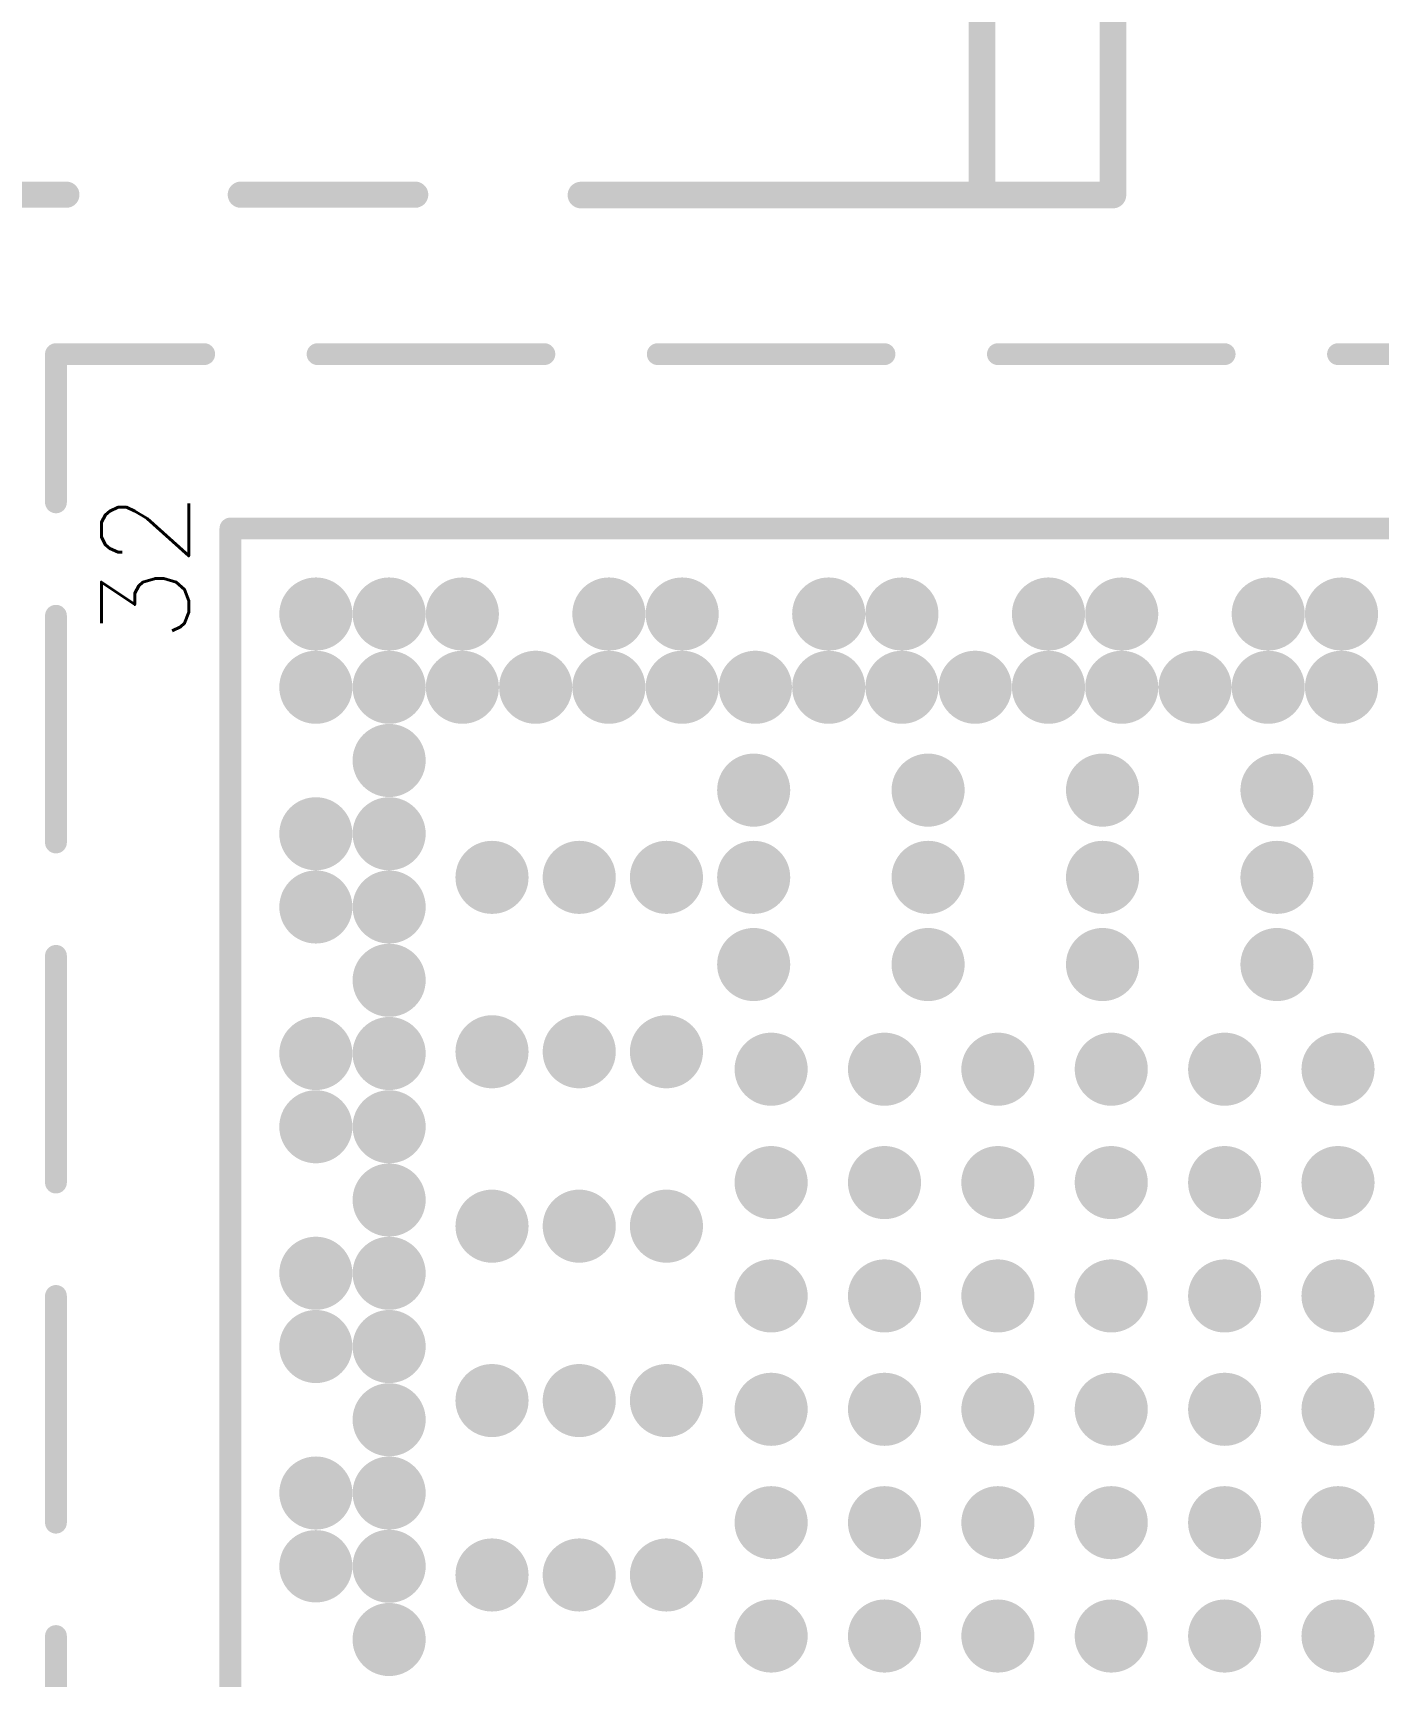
# Model space of a CAD drawing. Header units: millimetres. Extents: x 33.87 to 37.32, y 19.03 to 21.28.
# Drawn here: x 34.9666 to 35.2702, y 20.2089 to 20.5798 of the extents above; entities that cross this region are included whole.
import ezdxf

# ---------------------------------------------------------------- set-up
doc = ezdxf.new("R2010")
doc.units = ezdxf.units.MM
doc.header["$MEASUREMENT"] = 0
for name, color, linetype in [('TopLayer', 1, 'Continuous'), ('TopOverlay', 2, 'Continuous'), ('TopPaste', 8, 'Continuous'), ('TopSolder', 216, 'Continuous')]:
    doc.layers.add(name, color=color, linetype=linetype)
doc.styles.get("Standard").update_dxf_attribs({"font": 'txt', "bigfont": 'AllInOneBig.shx'})

# ---------------------------------------------------------------- blocks, each defined once
blk = doc.blocks.new('BGA491_14R0X14R0X1R00_RV1126B__37')
at = {"layer": 'TopLayer', "const_width": 0.0083}
blk.add_lwpolyline([(0.04134, 0.2564), (0.04134, 0.2562)], dxfattribs=at)
at = {"layer": 'TopLayer'}
for points, const_width in [([(0.039265, 0.2564, 1), (0.043415, 0.2564, 1)], 0.00415), ([(0.039265, 0.2562, 1), (0.043415, 0.2562, 1)], 0.00415), ([(0.055745, 0.2563, 1), (0.059995, 0.2563, 1)], 0.00425), ([(0.088815, 0.2563, 1), (0.093065, 0.2563, 1)], 0.00425), ([(0.105355, 0.2563, 1), (0.109605, 0.2563, 1)], 0.00425), ([(0.138425, 0.2563, 1), (0.142675, 0.2563, 1)], 0.00425), ([(0.154965, 0.2563, 1), (0.159215, 0.2563, 1)], 0.00425), ([(0.188035, 0.2563, 1), (0.192285, 0.2563, 1)], 0.00425), ([(0.204565, 0.2563, 1), (0.208815, 0.2563, 1)], 0.00425), ([(0.237635, 0.2563, 1), (0.241885, 0.2563, 1)], 0.00425), ([(0.254175, 0.2563, 1), (0.258425, 0.2563, 1)], 0.00425), ([(0.022675, 0.23976, 1), (0.026925, 0.23976, 1)], 0.00425), ([(0.039215, 0.23976, 1), (0.043465, 0.23976, 1)], 0.00425), ([(0.055745, 0.23976, 1), (0.059995, 0.23976, 1)], 0.00425), ([(0.072285, 0.23976, 1), (0.076535, 0.23976, 1)], 0.00425), ([(0.088815, 0.23976, 1), (0.093065, 0.23976, 1)], 0.00425), ([(0.105355, 0.23976, 1), (0.109605, 0.23976, 1)], 0.00425), ([(0.121895, 0.23976, 1), (0.126145, 0.23976, 1)], 0.00425), ([(0.138425, 0.23976, 1), (0.142675, 0.23976, 1)], 0.00425), ([(0.154965, 0.23976, 1), (0.159215, 0.23976, 1)], 0.00425), ([(0.171495, 0.23976, 1), (0.175745, 0.23976, 1)], 0.00425), ([(0.188035, 0.23976, 1), (0.192285, 0.23976, 1)], 0.00425), ([(0.204565, 0.23976, 1), (0.208815, 0.23976, 1)], 0.00425), ([(0.221105, 0.23976, 1), (0.225355, 0.23976, 1)], 0.00425), ([(0.237635, 0.23976, 1), (0.241885, 0.23976, 1)], 0.00425), ([(0.254175, 0.23976, 1), (0.258425, 0.23976, 1)], 0.00425), ([(0.237635, 0.22323, 1), (0.241885, 0.22323, 1)], 0.00425), ([(0.254175, 0.22323, 1), (0.258425, 0.22323, 1)], 0.00425), ([(0.037245, 0.21654, 1), (0.041495, 0.21654, 1)], 0.00425), ([(0.076615, 0.21654, 1), (0.080865, 0.21654, 1)], 0.00425), ([(0.115985, 0.21654, 1), (0.120235, 0.21654, 1)], 0.00425), ([(0.155355, 0.21654, 1), (0.159605, 0.21654, 1)], 0.00425), ([(0.194725, 0.21654, 1), (0.198975, 0.21654, 1)], 0.00425), ([(0.237635, 0.20669, 1), (0.241885, 0.20669, 1)], 0.00425), ([(0.037245, 0.19685, 1), (0.041495, 0.19685, 1)], 0.00425), ([(0.076615, 0.19685, 1), (0.080865, 0.19685, 1)], 0.00425), ([(0.115985, 0.19685, 1), (0.120235, 0.19685, 1)], 0.00425), ([(0.155355, 0.19685, 1), (0.159605, 0.19685, 1)], 0.00425), ([(0.194725, 0.19685, 1), (0.198975, 0.19685, 1)], 0.00425), ([(0.237635, 0.19016, 1), (0.241885, 0.19016, 1)], 0.00425), ([(0.254175, 0.19016, 1), (0.258425, 0.19016, 1)], 0.00425), ([(0.037245, 0.17717, 1), (0.041495, 0.17717, 1)], 0.00425), ([(0.076615, 0.17717, 1), (0.080865, 0.17717, 1)], 0.00425), ([(0.115985, 0.17717, 1), (0.120235, 0.17717, 1)], 0.00425), ([(0.155355, 0.17717, 1), (0.159605, 0.17717, 1)], 0.00425), ([(0.194725, 0.17717, 1), (0.198975, 0.17717, 1)], 0.00425), ([(0.237635, 0.17362, 1), (0.241885, 0.17362, 1)], 0.00425), ([(0.254175, 0.17362, 1), (0.258425, 0.17362, 1)], 0.00425), ([(0.175045, 0.15748, 1), (0.179295, 0.15748, 1)], 0.00425), ([(0.194725, 0.15748, 1), (0.198975, 0.15748, 1)], 0.00425), ([(0.214415, 0.15748, 1), (0.218665, 0.15748, 1)], 0.00425), ([(0.237635, 0.15709, 1), (0.241885, 0.15709, 1)], 0.00425), ([(0.023465, 0.15354, 1), (0.027715, 0.15354, 1)], 0.00425), ([(0.049055, 0.15354, 1), (0.053305, 0.15354, 1)], 0.00425), ([(0.074645, 0.15354, 1), (0.078895, 0.15354, 1)], 0.00425), ([(0.100235, 0.15354, 1), (0.104485, 0.15354, 1)], 0.00425), ([(0.125825, 0.15354, 1), (0.130075, 0.15354, 1)], 0.00425), ([(0.151415, 0.15354, 1), (0.155665, 0.15354, 1)], 0.00425), ([(0.237635, 0.14055, 1), (0.241885, 0.14055, 1)], 0.00425), ([(0.254175, 0.14055, 1), (0.258425, 0.14055, 1)], 0.00425), ([(0.023465, 0.12795, 1), (0.027715, 0.12795, 1)], 0.00425), ([(0.049055, 0.12795, 1), (0.053305, 0.12795, 1)], 0.00425), ([(0.074645, 0.12795, 1), (0.078895, 0.12795, 1)], 0.00425), ([(0.100235, 0.12795, 1), (0.104485, 0.12795, 1)], 0.00425), ([(0.125825, 0.12795, 1), (0.130075, 0.12795, 1)], 0.00425), ([(0.151415, 0.12795, 1), (0.155665, 0.12795, 1)], 0.00425), ([(0.237635, 0.12402, 1), (0.241885, 0.12402, 1)], 0.00425), ([(0.254175, 0.12402, 1), (0.258425, 0.12402, 1)], 0.00425), ([(0.175045, 0.11811, 1), (0.179295, 0.11811, 1)], 0.00425), ([(0.194725, 0.11811, 1), (0.198975, 0.11811, 1)], 0.00425), ([(0.214415, 0.11811, 1), (0.218665, 0.11811, 1)], 0.00425), ([(0.237635, 0.10748, 1), (0.241885, 0.10748, 1)], 0.00425), ([(0.023465, 0.10236, 1), (0.027715, 0.10236, 1)], 0.00425), ([(0.049055, 0.10236, 1), (0.053305, 0.10236, 1)], 0.00425), ([(0.074645, 0.10236, 1), (0.078895, 0.10236, 1)], 0.00425), ([(0.100235, 0.10236, 1), (0.104485, 0.10236, 1)], 0.00425), ([(0.125825, 0.10236, 1), (0.130075, 0.10236, 1)], 0.00425), ([(0.151415, 0.10236, 1), (0.155665, 0.10236, 1)], 0.00425), ([(0.237635, 0.09094, 1), (0.241885, 0.09094, 1)], 0.00425), ([(0.254175, 0.09094, 1), (0.258425, 0.09094, 1)], 0.00425), ([(0.175045, 0.07874, 1), (0.179295, 0.07874, 1)], 0.00425), ([(0.194725, 0.07874, 1), (0.198975, 0.07874, 1)], 0.00425), ([(0.214415, 0.07874, 1), (0.218665, 0.07874, 1)], 0.00425), ([(0.023465, 0.07677, 1), (0.027715, 0.07677, 1)], 0.00425), ([(0.049055, 0.07677, 1), (0.053305, 0.07677, 1)], 0.00425), ([(0.074645, 0.07677, 1), (0.078895, 0.07677, 1)], 0.00425), ([(0.100235, 0.07677, 1), (0.104485, 0.07677, 1)], 0.00425), ([(0.125825, 0.07677, 1), (0.130075, 0.07677, 1)], 0.00425), ([(0.151415, 0.07677, 1), (0.155665, 0.07677, 1)], 0.00425), ([(0.237635, 0.07441, 1), (0.241885, 0.07441, 1)], 0.00425), ([(0.254175, 0.07441, 1), (0.258425, 0.07441, 1)], 0.00425), ([(0.237635, 0.05787, 1), (0.241885, 0.05787, 1)], 0.00425), ([(0.023465, 0.05118, 1), (0.027715, 0.05118, 1)], 0.00425), ([(0.049055, 0.05118, 1), (0.053305, 0.05118, 1)], 0.00425), ([(0.074645, 0.05118, 1), (0.078895, 0.05118, 1)], 0.00425), ([(0.100235, 0.05118, 1), (0.104485, 0.05118, 1)], 0.00425), ([(0.125825, 0.05118, 1), (0.130075, 0.05118, 1)], 0.00425), ([(0.151415, 0.05118, 1), (0.155665, 0.05118, 1)], 0.00425), ([(0.237635, 0.04134, 1), (0.241885, 0.04134, 1)], 0.00425), ([(0.254175, 0.04134, 1), (0.258425, 0.04134, 1)], 0.00425), ([(0.175045, 0.03937, 1), (0.179295, 0.03937, 1)], 0.00425), ([(0.194725, 0.03937, 1), (0.198975, 0.03937, 1)], 0.00425), ([(0.214415, 0.03937, 1), (0.218665, 0.03937, 1)], 0.00425), ([(0.023465, 0.02559, 1), (0.027715, 0.02559, 1)], 0.00425), ([(0.049055, 0.02559, 1), (0.053305, 0.02559, 1)], 0.00425), ([(0.074645, 0.02559, 1), (0.078895, 0.02559, 1)], 0.00425), ([(0.100235, 0.02559, 1), (0.104485, 0.02559, 1)], 0.00425), ([(0.125825, 0.02559, 1), (0.130075, 0.02559, 1)], 0.00425), ([(0.151415, 0.02559, 1), (0.155665, 0.02559, 1)], 0.00425), ([(0.237635, 0.0248, 1), (0.241885, 0.0248, 1)], 0.00425), ([(0.254175, 0.0248, 1), (0.258425, 0.0248, 1)], 0.00425)]:
    blk.add_lwpolyline(points, format="xyb", close=True, dxfattribs=dict(at, const_width=const_width))
at = {"layer": 'TopOverlay', "const_width": 0.00492}
for points in [[(0.02559, 0.31496), (-0.02559, 0.31496)], [(0.10236, 0.31496), (0.05118, 0.31496)], [(0.17913, 0.31496), (0.12795, 0.31496)], [(0.25591, 0.31496), (0.20472, 0.31496)], [(0.31496, 0.31496), (0.2815, 0.31496)], [(0.31496, 0.2815), (0.31496, 0.31496)], [(0.27559, 0.27559), (-0.27559, 0.27559)], [(0.27559, -0.27559), (0.27559, 0.27559)], [(0.31496, 0.20472), (0.31496, 0.25591)], [(0.31496, 0.12795), (0.31496, 0.17913)], [(0.31496, 0.05118), (0.31496, 0.10236)], [(0.31496, -0.02559), (0.31496, 0.02559)]]:
    blk.add_lwpolyline(points, dxfattribs=at)
at = {"layer": 'TopOverlay', "const_width": 0.00246}
for points in [[(0.02436, 0.31496, 1), (0.02682, 0.31496, 1)], [(0.04995, 0.31496, 1), (0.05241, 0.31496, 1)], [(0.10113, 0.31496, 1), (0.10359, 0.31496, 1)], [(0.12672, 0.31496, 1), (0.12918, 0.31496, 1)], [(0.1779, 0.31496, 1), (0.18036, 0.31496, 1)], [(0.20349, 0.31496, 1), (0.20595, 0.31496, 1)], [(0.25468, 0.31496, 1), (0.25714, 0.31496, 1)], [(0.28027, 0.31496, 1), (0.28273, 0.31496, 1)], [(0.31373, 0.31496, 1), (0.31619, 0.31496, 1)], [(0.31373, 0.31496, 1), (0.31619, 0.31496, 1)], [(0.31373, 0.2815, 1), (0.31619, 0.2815, 1)], [(0.27436, 0.27559, 1), (0.27682, 0.27559, 1)], [(0.27436, 0.27559, 1), (0.27682, 0.27559, 1)], [(0.31373, 0.25591, 1), (0.31619, 0.25591, 1)], [(0.31373, 0.20472, 1), (0.31619, 0.20472, 1)], [(0.31373, 0.17913, 1), (0.31619, 0.17913, 1)], [(0.31373, 0.12795, 1), (0.31619, 0.12795, 1)], [(0.31373, 0.10236, 1), (0.31619, 0.10236, 1)], [(0.31373, 0.05118, 1), (0.31619, 0.05118, 1)], [(0.31373, 0.02559, 1), (0.31619, 0.02559, 1)]]:
    blk.add_lwpolyline(points, format="xyb", close=True, dxfattribs=at)
at = {"layer": 'TopPaste', "const_width": 0.0083}
blk.add_lwpolyline([(0.04134, 0.2564), (0.04134, 0.2562)], dxfattribs=at)
at = {"layer": 'TopPaste'}
for points, const_width in [([(0.039265, 0.2564, 1), (0.043415, 0.2564, 1)], 0.00415), ([(0.039265, 0.2562, 1), (0.043415, 0.2562, 1)], 0.00415), ([(0.055745, 0.2563, 1), (0.059995, 0.2563, 1)], 0.00425), ([(0.088815, 0.2563, 1), (0.093065, 0.2563, 1)], 0.00425), ([(0.105355, 0.2563, 1), (0.109605, 0.2563, 1)], 0.00425), ([(0.138425, 0.2563, 1), (0.142675, 0.2563, 1)], 0.00425), ([(0.154965, 0.2563, 1), (0.159215, 0.2563, 1)], 0.00425), ([(0.188035, 0.2563, 1), (0.192285, 0.2563, 1)], 0.00425), ([(0.204565, 0.2563, 1), (0.208815, 0.2563, 1)], 0.00425), ([(0.237635, 0.2563, 1), (0.241885, 0.2563, 1)], 0.00425), ([(0.254175, 0.2563, 1), (0.258425, 0.2563, 1)], 0.00425), ([(0.022675, 0.23976, 1), (0.026925, 0.23976, 1)], 0.00425), ([(0.039215, 0.23976, 1), (0.043465, 0.23976, 1)], 0.00425), ([(0.055745, 0.23976, 1), (0.059995, 0.23976, 1)], 0.00425), ([(0.072285, 0.23976, 1), (0.076535, 0.23976, 1)], 0.00425), ([(0.088815, 0.23976, 1), (0.093065, 0.23976, 1)], 0.00425), ([(0.105355, 0.23976, 1), (0.109605, 0.23976, 1)], 0.00425), ([(0.121895, 0.23976, 1), (0.126145, 0.23976, 1)], 0.00425), ([(0.138425, 0.23976, 1), (0.142675, 0.23976, 1)], 0.00425), ([(0.154965, 0.23976, 1), (0.159215, 0.23976, 1)], 0.00425), ([(0.171495, 0.23976, 1), (0.175745, 0.23976, 1)], 0.00425), ([(0.188035, 0.23976, 1), (0.192285, 0.23976, 1)], 0.00425), ([(0.204565, 0.23976, 1), (0.208815, 0.23976, 1)], 0.00425), ([(0.221105, 0.23976, 1), (0.225355, 0.23976, 1)], 0.00425), ([(0.237635, 0.23976, 1), (0.241885, 0.23976, 1)], 0.00425), ([(0.254175, 0.23976, 1), (0.258425, 0.23976, 1)], 0.00425), ([(0.237635, 0.22323, 1), (0.241885, 0.22323, 1)], 0.00425), ([(0.254175, 0.22323, 1), (0.258425, 0.22323, 1)], 0.00425), ([(0.037245, 0.21654, 1), (0.041495, 0.21654, 1)], 0.00425), ([(0.076615, 0.21654, 1), (0.080865, 0.21654, 1)], 0.00425), ([(0.115985, 0.21654, 1), (0.120235, 0.21654, 1)], 0.00425), ([(0.155355, 0.21654, 1), (0.159605, 0.21654, 1)], 0.00425), ([(0.194725, 0.21654, 1), (0.198975, 0.21654, 1)], 0.00425), ([(0.237635, 0.20669, 1), (0.241885, 0.20669, 1)], 0.00425), ([(0.037245, 0.19685, 1), (0.041495, 0.19685, 1)], 0.00425), ([(0.076615, 0.19685, 1), (0.080865, 0.19685, 1)], 0.00425), ([(0.115985, 0.19685, 1), (0.120235, 0.19685, 1)], 0.00425), ([(0.155355, 0.19685, 1), (0.159605, 0.19685, 1)], 0.00425), ([(0.194725, 0.19685, 1), (0.198975, 0.19685, 1)], 0.00425), ([(0.237635, 0.19016, 1), (0.241885, 0.19016, 1)], 0.00425), ([(0.254175, 0.19016, 1), (0.258425, 0.19016, 1)], 0.00425), ([(0.037245, 0.17717, 1), (0.041495, 0.17717, 1)], 0.00425), ([(0.076615, 0.17717, 1), (0.080865, 0.17717, 1)], 0.00425), ([(0.115985, 0.17717, 1), (0.120235, 0.17717, 1)], 0.00425), ([(0.155355, 0.17717, 1), (0.159605, 0.17717, 1)], 0.00425), ([(0.194725, 0.17717, 1), (0.198975, 0.17717, 1)], 0.00425), ([(0.237635, 0.17362, 1), (0.241885, 0.17362, 1)], 0.00425), ([(0.254175, 0.17362, 1), (0.258425, 0.17362, 1)], 0.00425), ([(0.175045, 0.15748, 1), (0.179295, 0.15748, 1)], 0.00425), ([(0.194725, 0.15748, 1), (0.198975, 0.15748, 1)], 0.00425), ([(0.214415, 0.15748, 1), (0.218665, 0.15748, 1)], 0.00425), ([(0.237635, 0.15709, 1), (0.241885, 0.15709, 1)], 0.00425), ([(0.023465, 0.15354, 1), (0.027715, 0.15354, 1)], 0.00425), ([(0.049055, 0.15354, 1), (0.053305, 0.15354, 1)], 0.00425), ([(0.074645, 0.15354, 1), (0.078895, 0.15354, 1)], 0.00425), ([(0.100235, 0.15354, 1), (0.104485, 0.15354, 1)], 0.00425), ([(0.125825, 0.15354, 1), (0.130075, 0.15354, 1)], 0.00425), ([(0.151415, 0.15354, 1), (0.155665, 0.15354, 1)], 0.00425), ([(0.237635, 0.14055, 1), (0.241885, 0.14055, 1)], 0.00425), ([(0.254175, 0.14055, 1), (0.258425, 0.14055, 1)], 0.00425), ([(0.023465, 0.12795, 1), (0.027715, 0.12795, 1)], 0.00425), ([(0.049055, 0.12795, 1), (0.053305, 0.12795, 1)], 0.00425), ([(0.074645, 0.12795, 1), (0.078895, 0.12795, 1)], 0.00425), ([(0.100235, 0.12795, 1), (0.104485, 0.12795, 1)], 0.00425), ([(0.125825, 0.12795, 1), (0.130075, 0.12795, 1)], 0.00425), ([(0.151415, 0.12795, 1), (0.155665, 0.12795, 1)], 0.00425), ([(0.237635, 0.12402, 1), (0.241885, 0.12402, 1)], 0.00425), ([(0.254175, 0.12402, 1), (0.258425, 0.12402, 1)], 0.00425), ([(0.175045, 0.11811, 1), (0.179295, 0.11811, 1)], 0.00425), ([(0.194725, 0.11811, 1), (0.198975, 0.11811, 1)], 0.00425), ([(0.214415, 0.11811, 1), (0.218665, 0.11811, 1)], 0.00425), ([(0.237635, 0.10748, 1), (0.241885, 0.10748, 1)], 0.00425), ([(0.023465, 0.10236, 1), (0.027715, 0.10236, 1)], 0.00425), ([(0.049055, 0.10236, 1), (0.053305, 0.10236, 1)], 0.00425), ([(0.074645, 0.10236, 1), (0.078895, 0.10236, 1)], 0.00425), ([(0.100235, 0.10236, 1), (0.104485, 0.10236, 1)], 0.00425), ([(0.125825, 0.10236, 1), (0.130075, 0.10236, 1)], 0.00425), ([(0.151415, 0.10236, 1), (0.155665, 0.10236, 1)], 0.00425), ([(0.237635, 0.09094, 1), (0.241885, 0.09094, 1)], 0.00425), ([(0.254175, 0.09094, 1), (0.258425, 0.09094, 1)], 0.00425), ([(0.175045, 0.07874, 1), (0.179295, 0.07874, 1)], 0.00425), ([(0.194725, 0.07874, 1), (0.198975, 0.07874, 1)], 0.00425), ([(0.214415, 0.07874, 1), (0.218665, 0.07874, 1)], 0.00425), ([(0.023465, 0.07677, 1), (0.027715, 0.07677, 1)], 0.00425), ([(0.049055, 0.07677, 1), (0.053305, 0.07677, 1)], 0.00425), ([(0.074645, 0.07677, 1), (0.078895, 0.07677, 1)], 0.00425), ([(0.100235, 0.07677, 1), (0.104485, 0.07677, 1)], 0.00425), ([(0.125825, 0.07677, 1), (0.130075, 0.07677, 1)], 0.00425), ([(0.151415, 0.07677, 1), (0.155665, 0.07677, 1)], 0.00425), ([(0.237635, 0.07441, 1), (0.241885, 0.07441, 1)], 0.00425), ([(0.254175, 0.07441, 1), (0.258425, 0.07441, 1)], 0.00425), ([(0.237635, 0.05787, 1), (0.241885, 0.05787, 1)], 0.00425), ([(0.023465, 0.05118, 1), (0.027715, 0.05118, 1)], 0.00425), ([(0.049055, 0.05118, 1), (0.053305, 0.05118, 1)], 0.00425), ([(0.074645, 0.05118, 1), (0.078895, 0.05118, 1)], 0.00425), ([(0.100235, 0.05118, 1), (0.104485, 0.05118, 1)], 0.00425), ([(0.125825, 0.05118, 1), (0.130075, 0.05118, 1)], 0.00425), ([(0.151415, 0.05118, 1), (0.155665, 0.05118, 1)], 0.00425), ([(0.237635, 0.04134, 1), (0.241885, 0.04134, 1)], 0.00425), ([(0.254175, 0.04134, 1), (0.258425, 0.04134, 1)], 0.00425), ([(0.175045, 0.03937, 1), (0.179295, 0.03937, 1)], 0.00425), ([(0.194725, 0.03937, 1), (0.198975, 0.03937, 1)], 0.00425), ([(0.214415, 0.03937, 1), (0.218665, 0.03937, 1)], 0.00425), ([(0.023465, 0.02559, 1), (0.027715, 0.02559, 1)], 0.00425), ([(0.049055, 0.02559, 1), (0.053305, 0.02559, 1)], 0.00425), ([(0.074645, 0.02559, 1), (0.078895, 0.02559, 1)], 0.00425), ([(0.100235, 0.02559, 1), (0.104485, 0.02559, 1)], 0.00425), ([(0.125825, 0.02559, 1), (0.130075, 0.02559, 1)], 0.00425), ([(0.151415, 0.02559, 1), (0.155665, 0.02559, 1)], 0.00425), ([(0.237635, 0.0248, 1), (0.241885, 0.0248, 1)], 0.00425), ([(0.254175, 0.0248, 1), (0.258425, 0.0248, 1)], 0.00425)]:
    blk.add_lwpolyline(points, format="xyb", close=True, dxfattribs=dict(at, const_width=const_width))
at = {"layer": 'TopSolder', "const_width": 0.0163}
blk.add_lwpolyline([(0.04134, 0.2564), (0.04134, 0.2562)], dxfattribs=at)
at = {"layer": 'TopSolder'}
for points, const_width in [([(0.037265, 0.2564, 1), (0.045415, 0.2564, 1)], 0.00815), ([(0.037265, 0.2562, 1), (0.045415, 0.2562, 1)], 0.00815), ([(0.053745, 0.2563, 1), (0.061995, 0.2563, 1)], 0.00825), ([(0.086815, 0.2563, 1), (0.095065, 0.2563, 1)], 0.00825), ([(0.103355, 0.2563, 1), (0.111605, 0.2563, 1)], 0.00825), ([(0.136425, 0.2563, 1), (0.144675, 0.2563, 1)], 0.00825), ([(0.152965, 0.2563, 1), (0.161215, 0.2563, 1)], 0.00825), ([(0.186035, 0.2563, 1), (0.194285, 0.2563, 1)], 0.00825), ([(0.202565, 0.2563, 1), (0.210815, 0.2563, 1)], 0.00825), ([(0.235635, 0.2563, 1), (0.243885, 0.2563, 1)], 0.00825), ([(0.252175, 0.2563, 1), (0.260425, 0.2563, 1)], 0.00825), ([(0.020675, 0.23976, 1), (0.028925, 0.23976, 1)], 0.00825), ([(0.037215, 0.23976, 1), (0.045465, 0.23976, 1)], 0.00825), ([(0.053745, 0.23976, 1), (0.061995, 0.23976, 1)], 0.00825), ([(0.070285, 0.23976, 1), (0.078535, 0.23976, 1)], 0.00825), ([(0.086815, 0.23976, 1), (0.095065, 0.23976, 1)], 0.00825), ([(0.103355, 0.23976, 1), (0.111605, 0.23976, 1)], 0.00825), ([(0.119895, 0.23976, 1), (0.128145, 0.23976, 1)], 0.00825), ([(0.136425, 0.23976, 1), (0.144675, 0.23976, 1)], 0.00825), ([(0.152965, 0.23976, 1), (0.161215, 0.23976, 1)], 0.00825), ([(0.169495, 0.23976, 1), (0.177745, 0.23976, 1)], 0.00825), ([(0.186035, 0.23976, 1), (0.194285, 0.23976, 1)], 0.00825), ([(0.202565, 0.23976, 1), (0.210815, 0.23976, 1)], 0.00825), ([(0.219105, 0.23976, 1), (0.227355, 0.23976, 1)], 0.00825), ([(0.235635, 0.23976, 1), (0.243885, 0.23976, 1)], 0.00825), ([(0.252175, 0.23976, 1), (0.260425, 0.23976, 1)], 0.00825), ([(0.235635, 0.22323, 1), (0.243885, 0.22323, 1)], 0.00825), ([(0.252175, 0.22323, 1), (0.260425, 0.22323, 1)], 0.00825), ([(0.035245, 0.21654, 1), (0.043495, 0.21654, 1)], 0.00825), ([(0.074615, 0.21654, 1), (0.082865, 0.21654, 1)], 0.00825), ([(0.113985, 0.21654, 1), (0.122235, 0.21654, 1)], 0.00825), ([(0.153355, 0.21654, 1), (0.161605, 0.21654, 1)], 0.00825), ([(0.192725, 0.21654, 1), (0.200975, 0.21654, 1)], 0.00825), ([(0.235635, 0.20669, 1), (0.243885, 0.20669, 1)], 0.00825), ([(0.035245, 0.19685, 1), (0.043495, 0.19685, 1)], 0.00825), ([(0.074615, 0.19685, 1), (0.082865, 0.19685, 1)], 0.00825), ([(0.113985, 0.19685, 1), (0.122235, 0.19685, 1)], 0.00825), ([(0.153355, 0.19685, 1), (0.161605, 0.19685, 1)], 0.00825), ([(0.192725, 0.19685, 1), (0.200975, 0.19685, 1)], 0.00825), ([(0.235635, 0.19016, 1), (0.243885, 0.19016, 1)], 0.00825), ([(0.252175, 0.19016, 1), (0.260425, 0.19016, 1)], 0.00825), ([(0.035245, 0.17717, 1), (0.043495, 0.17717, 1)], 0.00825), ([(0.074615, 0.17717, 1), (0.082865, 0.17717, 1)], 0.00825), ([(0.113985, 0.17717, 1), (0.122235, 0.17717, 1)], 0.00825), ([(0.153355, 0.17717, 1), (0.161605, 0.17717, 1)], 0.00825), ([(0.192725, 0.17717, 1), (0.200975, 0.17717, 1)], 0.00825), ([(0.235635, 0.17362, 1), (0.243885, 0.17362, 1)], 0.00825), ([(0.252175, 0.17362, 1), (0.260425, 0.17362, 1)], 0.00825), ([(0.173045, 0.15748, 1), (0.181295, 0.15748, 1)], 0.00825), ([(0.192725, 0.15748, 1), (0.200975, 0.15748, 1)], 0.00825), ([(0.212415, 0.15748, 1), (0.220665, 0.15748, 1)], 0.00825), ([(0.235635, 0.15709, 1), (0.243885, 0.15709, 1)], 0.00825), ([(0.021465, 0.15354, 1), (0.029715, 0.15354, 1)], 0.00825), ([(0.047055, 0.15354, 1), (0.055305, 0.15354, 1)], 0.00825), ([(0.072645, 0.15354, 1), (0.080895, 0.15354, 1)], 0.00825), ([(0.098235, 0.15354, 1), (0.106485, 0.15354, 1)], 0.00825), ([(0.123825, 0.15354, 1), (0.132075, 0.15354, 1)], 0.00825), ([(0.149415, 0.15354, 1), (0.157665, 0.15354, 1)], 0.00825), ([(0.235635, 0.14055, 1), (0.243885, 0.14055, 1)], 0.00825), ([(0.252175, 0.14055, 1), (0.260425, 0.14055, 1)], 0.00825), ([(0.021465, 0.12795, 1), (0.029715, 0.12795, 1)], 0.00825), ([(0.047055, 0.12795, 1), (0.055305, 0.12795, 1)], 0.00825), ([(0.072645, 0.12795, 1), (0.080895, 0.12795, 1)], 0.00825), ([(0.098235, 0.12795, 1), (0.106485, 0.12795, 1)], 0.00825), ([(0.123825, 0.12795, 1), (0.132075, 0.12795, 1)], 0.00825), ([(0.149415, 0.12795, 1), (0.157665, 0.12795, 1)], 0.00825), ([(0.235635, 0.12402, 1), (0.243885, 0.12402, 1)], 0.00825), ([(0.252175, 0.12402, 1), (0.260425, 0.12402, 1)], 0.00825), ([(0.173045, 0.11811, 1), (0.181295, 0.11811, 1)], 0.00825), ([(0.192725, 0.11811, 1), (0.200975, 0.11811, 1)], 0.00825), ([(0.212415, 0.11811, 1), (0.220665, 0.11811, 1)], 0.00825), ([(0.235635, 0.10748, 1), (0.243885, 0.10748, 1)], 0.00825), ([(0.021465, 0.10236, 1), (0.029715, 0.10236, 1)], 0.00825), ([(0.047055, 0.10236, 1), (0.055305, 0.10236, 1)], 0.00825), ([(0.072645, 0.10236, 1), (0.080895, 0.10236, 1)], 0.00825), ([(0.098235, 0.10236, 1), (0.106485, 0.10236, 1)], 0.00825), ([(0.123825, 0.10236, 1), (0.132075, 0.10236, 1)], 0.00825), ([(0.149415, 0.10236, 1), (0.157665, 0.10236, 1)], 0.00825), ([(0.235635, 0.09094, 1), (0.243885, 0.09094, 1)], 0.00825), ([(0.252175, 0.09094, 1), (0.260425, 0.09094, 1)], 0.00825), ([(0.173045, 0.07874, 1), (0.181295, 0.07874, 1)], 0.00825), ([(0.192725, 0.07874, 1), (0.200975, 0.07874, 1)], 0.00825), ([(0.212415, 0.07874, 1), (0.220665, 0.07874, 1)], 0.00825), ([(0.021465, 0.07677, 1), (0.029715, 0.07677, 1)], 0.00825), ([(0.047055, 0.07677, 1), (0.055305, 0.07677, 1)], 0.00825), ([(0.072645, 0.07677, 1), (0.080895, 0.07677, 1)], 0.00825), ([(0.098235, 0.07677, 1), (0.106485, 0.07677, 1)], 0.00825), ([(0.123825, 0.07677, 1), (0.132075, 0.07677, 1)], 0.00825), ([(0.149415, 0.07677, 1), (0.157665, 0.07677, 1)], 0.00825), ([(0.235635, 0.07441, 1), (0.243885, 0.07441, 1)], 0.00825), ([(0.252175, 0.07441, 1), (0.260425, 0.07441, 1)], 0.00825), ([(0.235635, 0.05787, 1), (0.243885, 0.05787, 1)], 0.00825), ([(0.021465, 0.05118, 1), (0.029715, 0.05118, 1)], 0.00825), ([(0.047055, 0.05118, 1), (0.055305, 0.05118, 1)], 0.00825), ([(0.072645, 0.05118, 1), (0.080895, 0.05118, 1)], 0.00825), ([(0.098235, 0.05118, 1), (0.106485, 0.05118, 1)], 0.00825), ([(0.123825, 0.05118, 1), (0.132075, 0.05118, 1)], 0.00825), ([(0.149415, 0.05118, 1), (0.157665, 0.05118, 1)], 0.00825), ([(0.235635, 0.04134, 1), (0.243885, 0.04134, 1)], 0.00825), ([(0.252175, 0.04134, 1), (0.260425, 0.04134, 1)], 0.00825), ([(0.173045, 0.03937, 1), (0.181295, 0.03937, 1)], 0.00825), ([(0.192725, 0.03937, 1), (0.200975, 0.03937, 1)], 0.00825), ([(0.212415, 0.03937, 1), (0.220665, 0.03937, 1)], 0.00825), ([(0.021465, 0.02559, 1), (0.029715, 0.02559, 1)], 0.00825), ([(0.047055, 0.02559, 1), (0.055305, 0.02559, 1)], 0.00825), ([(0.072645, 0.02559, 1), (0.080895, 0.02559, 1)], 0.00825), ([(0.098235, 0.02559, 1), (0.106485, 0.02559, 1)], 0.00825), ([(0.123825, 0.02559, 1), (0.132075, 0.02559, 1)], 0.00825), ([(0.149415, 0.02559, 1), (0.157665, 0.02559, 1)], 0.00825), ([(0.235635, 0.0248, 1), (0.243885, 0.0248, 1)], 0.00825), ([(0.252175, 0.0248, 1), (0.260425, 0.0248, 1)], 0.00825)]:
    blk.add_lwpolyline(points, format="xyb", close=True, dxfattribs=dict(at, const_width=const_width))
at = {"layer": 'TopOverlay'}
blk.add_text('32', height=0.01969, dxfattribs=at).set_placement((0.25, 0.285))
blk = doc.blocks.new('BGA153_13RX11R5X0R9_2L_39')
at = {"layer": 'TopOverlay'}
for points, const_width in [([(-0.2263, 0.01969), (-0.2263, -0.01969)], 0.00591), ([(-0.2263, -0.05906), (-0.2263, -0.09842)], 0.00591), ([(-0.22638, -0.13583), (-0.22638, -0.22638)], 0.006), ([(-0.22638, -0.22638), (-0.22638, -0.25591)], 0.006), ([(-0.22638, -0.22638), (-0.10827, -0.22638)], 0.006), ([(-0.22638, -0.25591), (-0.10827, -0.25591)], 0.006)]:
    blk.add_lwpolyline(points, dxfattribs=dict(at, const_width=const_width))
for points, const_width in [([(-0.22778, -0.01969, 1), (-0.22482, -0.01969, 1)], 0.00295), ([(-0.22778, -0.05906, 1), (-0.22482, -0.05906, 1)], 0.00295), ([(-0.22778, -0.09842, 1), (-0.22482, -0.09842, 1)], 0.00295), ([(-0.22788, -0.13583, 1), (-0.22488, -0.13583, 1)], 0.003), ([(-0.22788, -0.22638, 1), (-0.22488, -0.22638, 1)], 0.003), ([(-0.22788, -0.22638, 1), (-0.22488, -0.22638, 1)], 0.003), ([(-0.22788, -0.22638, 1), (-0.22488, -0.22638, 1)], 0.003), ([(-0.22788, -0.25591, 1), (-0.22488, -0.25591, 1)], 0.003), ([(-0.22788, -0.25591, 1), (-0.22488, -0.25591, 1)], 0.003)]:
    blk.add_lwpolyline(points, format="xyb", close=True, dxfattribs=dict(at, const_width=const_width))

msp = doc.modelspace()

# ---------------------------------------------------------------- block references
for name, p, rotation in [('BGA153_13RX11R5X0R9_2L_39', (34.95444, 20.76959), 89.99999999999999), ('BGA491_14R0X14R0X1R00_RV1126B__37', (35.28674, 20.19234), 90)]:
    msp.add_blockref(name, p, dxfattribs=dict(rotation=rotation))

doc.saveas('drawing.dxf')
